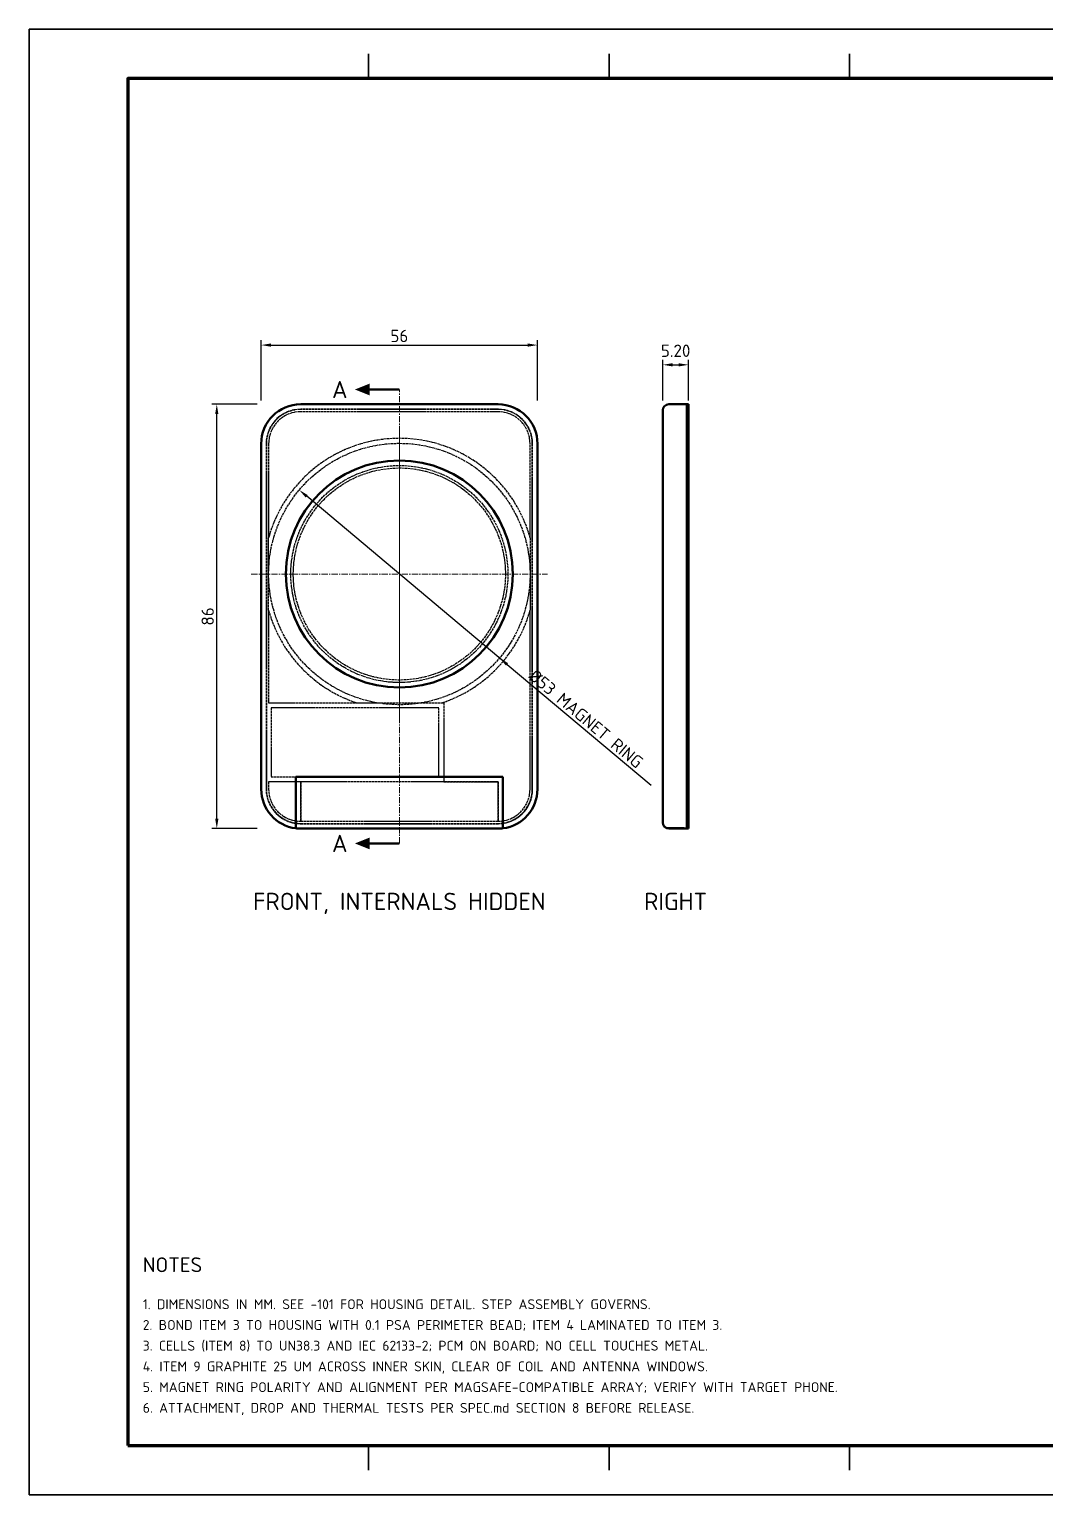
# Model space of a CAD drawing. Header units: millimetres. Extents: x 0 to 420, y 0 to 297.
# Drawn here: x 0 to 205.8, y 0 to 297 of the extents above; entities that cross this region are included whole.
import ezdxf
from ezdxf.enums import TextEntityAlignment as Align

# ---------------------------------------------------------------- set-up
doc = ezdxf.new("R2010")
doc.units = ezdxf.units.MM
doc.header["$LTSCALE"] = 0.4
doc.linetypes.add('CENTER', pattern=[5.08, 3.175, -0.635, 0.635, -0.635])
doc.linetypes.add('DASHED', pattern=[1.524, 1.27, -0.254])
for name, color, linetype, lineweight in [('BORDER', 7, 'CONTINUOUS', 70), ('CENTER', 1, 'CENTER', 18), ('DIM', 4, 'CONTINUOUS', 18), ('HIDDEN', 8, 'DASHED', 25), ('OUTLINE', 7, 'CONTINUOUS', 50), ('SECTION', 7, 'CONTINUOUS', 50), ('TEXT', 7, 'CONTINUOUS', 25), ('TITLE', 7, 'CONTINUOUS', 35)]:
    doc.layers.add(name, color=color, linetype=linetype, lineweight=lineweight)
doc.styles.add('KHENSU', font='isocpeur.ttf')
doc.dimstyles.new('KHENSU', dxfattribs={"dimtxt": 2.5, "dimasz": 2, "dimexe": 1, "dimexo": 0.8, "dimgap": 0.6, "dimtad": 1, "dimdsep": 46, "dimtxsty": 'KHENSU', "dimcen": -1.5, "dimclrd": 4, "dimclre": 4, "dimclrt": 7, "dimazin": 3, "dimtfac": 1, "dimtmove": 2, "dimatfit": 3})

msp = doc.modelspace()

# ---------------------------------------------------------------- linework, layer by layer
at = {"layer": 'BORDER'}
msp.add_lwpolyline([(20, 10), (410, 10), (410, 287), (20, 287)], close=True, dxfattribs=at)
at = {"layer": 'CENTER'}
for p, q in [((75, 132), (75, 224)), ((75, 156.6), (75, 216.6)), ((45, 186.6), (105, 186.6))]:
    msp.add_line(p, q, dxfattribs=at)
at = {"layer": 'HIDDEN'}
for p, q in [((95, 221), (55, 221)), ((95, 221), (55, 221)), ((95, 221), (55, 221)), ((95, 220), (55, 220)), ((95, 220), (55, 220)), ((95, 219.95), (55, 219.95)), ((95, 219.95), (55, 219.95)), ((95, 219.5), (55, 219.5)), ((95, 219.5), (55, 219.5)), ((47, 213), (47, 143)), ((47, 213), (47, 143)), ((47, 213), (47, 143)), ((48, 213), (48, 143)), ((48, 213), (48, 143)), ((48.05, 213), (48.05, 143)), ((48.05, 213), (48.05, 143)), ((48.5, 213), (48.5, 193.948)), ((48.5, 213), (48.5, 193.948)), ((101.5, 193.948), (101.5, 213)), ((101.5, 193.948), (101.5, 213)), ((101.95, 143), (101.95, 213)), ((101.95, 143), (101.95, 213)), ((102, 143), (102, 213)), ((102, 143), (102, 213)), ((103, 143), (103, 213)), ((103, 143), (103, 213)), ((103, 143), (103, 213)), ((48.5, 179.252), (48.5, 193.948)), ((48.5, 179.252), (48.5, 193.948)), ((101.5, 193.948), (101.5, 179.252)), ((101.5, 193.948), (101.5, 179.252)), ((48.5, 179.252), (48.5, 160.5)), ((48.5, 179.252), (48.5, 160.5)), ((101.5, 143), (101.5, 179.252)), ((101.5, 143), (101.5, 179.252)), ((48.5, 160.5), (66.337, 160.5)), ((48.5, 160.5), (66.337, 160.5)), ((66.337, 160.5), (83.663, 160.5)), ((66.337, 160.5), (83.663, 160.5)), ((83.663, 160.5), (84, 160.5)), ((83.663, 160.5), (84, 160.5)), ((84, 160.5), (84, 144.5)), ((84, 160.5), (84, 144.5)), ((83, 159.5), (49, 159.5)), ((83, 159.5), (49, 159.5)), ((49, 159.5), (49, 145.5)), ((49, 159.5), (49, 145.5)), ((83, 145.5), (83, 159.5)), ((83, 145.5), (83, 159.5)), ((48.5, 144.5), (48.5, 143)), ((84, 144.5), (48.5, 144.5)), ((48.5, 144.5), (48.5, 143)), ((55, 144.5), (48.5, 144.5)), ((49, 145.5), (83, 145.5)), ((49, 145.5), (83, 145.5)), ((54, 136.072), (54, 145.5)), ((54, 145.5), (96, 145.5)), ((54, 136.072), (54, 145.5)), ((54, 145.5), (96, 145.5)), ((84, 144.5), (55, 144.5)), ((55, 144.5), (55, 136.5)), ((55, 136.5), (55, 144.5)), ((84, 144.5), (95, 144.5)), ((95, 144.5), (84, 144.5)), ((95, 144.5), (95, 136.5)), ((95, 136.5), (95, 144.5)), ((96, 145.5), (96, 136.072)), ((96, 145.5), (96, 136.072)), ((54, 136.072), (54, 135.063)), ((54, 136.072), (54, 135.063)), ((55, 136.5), (95, 136.5)), ((55, 136.5), (95, 136.5)), ((55, 136.05), (95, 136.05)), ((55, 136.05), (95, 136.05)), ((55, 136), (95, 136)), ((55, 136), (95, 136)), ((55, 136), (95, 136)), ((55, 136), (95, 136)), ((55, 135), (95, 135)), ((55, 135), (95, 135)), ((55, 135), (95, 135)), ((55, 135), (95, 135)), ((55, 135), (95, 135)), ((96, 135.063), (96, 136.072)), ((96, 135.063), (96, 136.072))]:
    msp.add_line(p, q, dxfattribs=at)
for radius in [26.5, 26.5, 23, 23, 22, 22, 21.5, 21.5]:
    msp.add_circle((75, 186.6), radius, dxfattribs=at)
for centre, radius, start, end in [((55, 213), 8, 90, 180), ((55, 213), 8, 90, 180), ((55, 213), 8, 90, 180), ((55, 213), 7, 90, 180), ((55, 213), 7, 90, 180), ((55, 213), 6.95, 90, 180), ((55, 213), 6.95, 90, 180), ((95, 213), 8, 0, 90), ((95, 213), 8, 0, 90), ((95, 213), 8, 0, 90), ((95, 213), 7, 0, 90), ((95, 213), 7, 0, 90), ((95, 213), 6.95, 0, 90), ((95, 213), 6.95, 0, 90), ((55, 213), 6.5, 90, 180), ((55, 213), 6.5, 90, 180), ((95, 213), 6.5, 0, 90), ((95, 213), 6.5, 0, 90), ((75, 186.6), 27.5, 15.49873, 164.50127), ((75, 186.6), 27.5, 15.49873, 164.50127), ((75, 186.6), 27.5, 15.49873, 164.50127), ((75, 186.6), 27.5, 15.49873, 164.50127), ((75, 186.6), 27.5, -164.50127, -108.36095), ((75, 186.6), 27.5, -164.50127, -108.36095), ((75, 186.6), 27.5, -164.50127, -108.36095), ((75, 186.6), 27.5, -164.50127, -108.36095), ((75, 186.6), 27.5, -71.63905, -15.49873), ((75, 186.6), 27.5, -71.63905, -15.49873), ((75, 186.6), 27.5, -71.63905, -15.49873), ((75, 186.6), 27.5, -71.63905, -15.49873), ((55, 143), 8, 180, -90), ((55, 143), 8, 180, -90), ((55, 143), 8, 180, -90), ((55, 143), 7, 180, -90), ((55, 143), 7, 180, -98.21321), ((55, 143), 6.95, 180, -90), ((55, 143), 6.95, 180, -90), ((55, 143), 6.5, 180, -90), ((55, 143), 6.5, 180, -90), ((95, 143), 8, -90, 0), ((95, 143), 7, -90, 0), ((95, 143), 6.95, -90, 0), ((95, 143), 6.95, -90, 0), ((95, 143), 8, -90, 0), ((95, 143), 8, -90, 0), ((95, 143), 6.5, -90, 0), ((95, 143), 6.5, -90, 0), ((95, 143), 7, -81.78679, 0), ((55, 143), 7, -98.21321, -90), ((55, 143), 7, -98.21321, -90), ((55, 143), 7, -98.21321, -90), ((55, 143), 8, -97.18076, -90), ((55, 143), 8, -97.18076, -90), ((95, 143), 7, -90, -81.78679), ((95, 143), 7, -90, -81.78679), ((95, 143), 7, -90, -81.78679), ((95, 143), 8, -90, -82.81924), ((95, 143), 8, -90, -82.81924)]:
    msp.add_arc(centre, radius, start, end, dxfattribs=at)
at = {"layer": 'OUTLINE'}
for p, q in [((95, 221), (55, 221)), ((133.3, 221), (129.6, 221)), ((133.6, 221), (133.3, 221)), ((47, 213), (47, 143)), ((103, 143), (103, 213)), ((128.4, 143), (128.4, 213)), ((133.3, 143), (133.3, 213)), ((133.3, 143), (133.3, 213)), ((133.6, 143), (133.6, 213)), ((54, 136.274), (54, 145.5)), ((54, 145.5), (96, 145.5)), ((54, 136.274), (54, 145.5)), ((54, 145.5), (96, 145.5)), ((96, 145.5), (96, 136.274)), ((96, 145.5), (96, 136.274)), ((55, 135), (95, 135)), ((129.6, 135.063), (132.7, 135.063)), ((129.6, 135.063), (132.7, 135.063)), ((132.7, 135), (129.6, 135)), ((133.3, 135), (132.7, 135)), ((133.6, 135), (133.3, 135))]:
    msp.add_line(p, q, dxfattribs=at)
for points in [[(128.4, 213), (128.4, 213.219), (128.4, 213.439), (128.4, 213.658), (128.4, 213.877), (128.4, 214.097), (128.4, 214.316), (128.4, 214.535), (128.4, 214.755), (128.4, 214.974), (128.4, 215.194), (128.4, 215.413), (128.4, 215.632), (128.4, 215.852), (128.4, 216.071), (128.4, 216.29), (128.4, 216.51), (128.4, 216.729), (128.4, 216.948), (128.4, 217.168), (128.4, 217.387), (128.4, 217.606), (128.4, 217.826), (128.4, 218.045), (128.4, 218.265), (128.4, 218.484), (128.4, 218.703), (128.4, 218.923), (128.4, 219.142), (128.4, 219.361), (128.4, 219.581), (128.4, 219.8)], [(133.3, 213), (133.3, 213.258), (133.3, 213.516), (133.3, 213.774), (133.3, 214.032), (133.3, 214.29), (133.3, 214.548), (133.3, 214.806), (133.3, 215.065), (133.3, 215.323), (133.3, 215.581), (133.3, 215.839), (133.3, 216.097), (133.3, 216.355), (133.3, 216.613), (133.3, 216.871), (133.3, 217.129), (133.3, 217.387), (133.3, 217.645), (133.3, 217.903), (133.3, 218.161), (133.3, 218.419), (133.3, 218.677), (133.3, 218.935), (133.3, 219.194), (133.3, 219.452), (133.3, 219.71), (133.3, 219.968), (133.3, 220.226), (133.3, 220.484), (133.3, 220.742), (133.3, 221)], [(133.3, 213), (133.3, 213.258), (133.3, 213.516), (133.3, 213.774), (133.3, 214.032), (133.3, 214.29), (133.3, 214.548), (133.3, 214.806), (133.3, 215.065), (133.3, 215.323), (133.3, 215.581), (133.3, 215.839), (133.3, 216.097), (133.3, 216.355), (133.3, 216.613), (133.3, 216.871), (133.3, 217.129), (133.3, 217.387), (133.3, 217.645), (133.3, 217.903), (133.3, 218.161), (133.3, 218.419), (133.3, 218.677), (133.3, 218.935), (133.3, 219.194), (133.3, 219.452), (133.3, 219.71), (133.3, 219.968), (133.3, 220.226), (133.3, 220.484), (133.3, 220.742), (133.3, 221)], [(133.6, 213), (133.6, 213.258), (133.6, 213.516), (133.6, 213.774), (133.6, 214.032), (133.6, 214.29), (133.6, 214.548), (133.6, 214.806), (133.6, 215.065), (133.6, 215.323), (133.6, 215.581), (133.6, 215.839), (133.6, 216.097), (133.6, 216.355), (133.6, 216.613), (133.6, 216.871), (133.6, 217.129), (133.6, 217.387), (133.6, 217.645), (133.6, 217.903), (133.6, 218.161), (133.6, 218.419), (133.6, 218.677), (133.6, 218.935), (133.6, 219.194), (133.6, 219.452), (133.6, 219.71), (133.6, 219.968), (133.6, 220.226), (133.6, 220.484), (133.6, 220.742), (133.6, 221)], [(128.4, 136.274), (128.4, 136.491), (128.4, 136.708), (128.4, 136.925), (128.4, 137.142), (128.4, 137.359), (128.4, 137.576), (128.4, 137.793), (128.4, 138.01), (128.4, 138.227), (128.4, 138.444), (128.4, 138.661), (128.4, 138.878), (128.4, 139.095), (128.4, 139.312), (128.4, 139.528), (128.4, 139.745), (128.4, 139.962), (128.4, 140.179), (128.4, 140.396), (128.4, 140.613), (128.4, 140.83), (128.4, 141.047), (128.4, 141.264), (128.4, 141.481), (128.4, 141.698), (128.4, 141.915), (128.4, 142.132), (128.4, 142.349), (128.4, 142.566), (128.4, 142.783), (128.4, 143)], [(133.3, 135), (133.3, 135.258), (133.3, 135.516), (133.3, 135.774), (133.3, 136.032), (133.3, 136.29), (133.3, 136.548), (133.3, 136.806), (133.3, 137.065), (133.3, 137.323), (133.3, 137.581), (133.3, 137.839), (133.3, 138.097), (133.3, 138.355), (133.3, 138.613), (133.3, 138.871), (133.3, 139.129), (133.3, 139.387), (133.3, 139.645), (133.3, 139.903), (133.3, 140.161), (133.3, 140.419), (133.3, 140.677), (133.3, 140.935), (133.3, 141.194), (133.3, 141.452), (133.3, 141.71), (133.3, 141.968), (133.3, 142.226), (133.3, 142.484), (133.3, 142.742), (133.3, 143)], [(133.3, 135), (133.3, 135.258), (133.3, 135.516), (133.3, 135.774), (133.3, 136.032), (133.3, 136.29), (133.3, 136.548), (133.3, 136.806), (133.3, 137.065), (133.3, 137.323), (133.3, 137.581), (133.3, 137.839), (133.3, 138.097), (133.3, 138.355), (133.3, 138.613), (133.3, 138.871), (133.3, 139.129), (133.3, 139.387), (133.3, 139.645), (133.3, 139.903), (133.3, 140.161), (133.3, 140.419), (133.3, 140.677), (133.3, 140.935), (133.3, 141.194), (133.3, 141.452), (133.3, 141.71), (133.3, 141.968), (133.3, 142.226), (133.3, 142.484), (133.3, 142.742), (133.3, 143)], [(133.6, 135), (133.6, 135.258), (133.6, 135.516), (133.6, 135.774), (133.6, 136.032), (133.6, 136.29), (133.6, 136.548), (133.6, 136.806), (133.6, 137.065), (133.6, 137.323), (133.6, 137.581), (133.6, 137.839), (133.6, 138.097), (133.6, 138.355), (133.6, 138.613), (133.6, 138.871), (133.6, 139.129), (133.6, 139.387), (133.6, 139.645), (133.6, 139.903), (133.6, 140.161), (133.6, 140.419), (133.6, 140.677), (133.6, 140.935), (133.6, 141.194), (133.6, 141.452), (133.6, 141.71), (133.6, 141.968), (133.6, 142.226), (133.6, 142.484), (133.6, 142.742), (133.6, 143)], [(54, 135.063), (54, 135.102), (54, 135.141), (54, 135.18), (54, 135.219), (54, 135.258), (54, 135.297), (54, 135.336), (54, 135.375), (54, 135.414), (54, 135.453), (54, 135.493), (54, 135.532), (54, 135.571), (54, 135.61), (54, 135.649), (54, 135.688), (54, 135.727), (54, 135.766), (54, 135.805), (54, 135.844), (54, 135.883), (54, 135.922), (54, 135.961), (54, 136), (54, 136.04), (54, 136.079), (54, 136.118), (54, 136.157), (54, 136.196), (54, 136.235), (54, 136.274)], [(54, 135.063), (54, 135.102), (54, 135.141), (54, 135.18), (54, 135.219), (54, 135.258), (54, 135.297), (54, 135.336), (54, 135.375), (54, 135.414), (54, 135.453), (54, 135.493), (54, 135.532), (54, 135.571), (54, 135.61), (54, 135.649), (54, 135.688), (54, 135.727), (54, 135.766), (54, 135.805), (54, 135.844), (54, 135.883), (54, 135.922), (54, 135.961), (54, 136), (54, 136.04), (54, 136.079), (54, 136.118), (54, 136.157), (54, 136.196), (54, 136.235), (54, 136.274)], [(96, 135.063), (96, 135.102), (96, 135.141), (96, 135.18), (96, 135.219), (96, 135.258), (96, 135.297), (96, 135.336), (96, 135.375), (96, 135.414), (96, 135.453), (96, 135.493), (96, 135.532), (96, 135.571), (96, 135.61), (96, 135.649), (96, 135.688), (96, 135.727), (96, 135.766), (96, 135.805), (96, 135.844), (96, 135.883), (96, 135.922), (96, 135.961), (96, 136), (96, 136.04), (96, 136.079), (96, 136.118), (96, 136.157), (96, 136.196), (96, 136.235), (96, 136.274)], [(96, 135.063), (96, 135.102), (96, 135.141), (96, 135.18), (96, 135.219), (96, 135.258), (96, 135.297), (96, 135.336), (96, 135.375), (96, 135.414), (96, 135.453), (96, 135.493), (96, 135.532), (96, 135.571), (96, 135.61), (96, 135.649), (96, 135.688), (96, 135.727), (96, 135.766), (96, 135.805), (96, 135.844), (96, 135.883), (96, 135.922), (96, 135.961), (96, 136), (96, 136.04), (96, 136.079), (96, 136.118), (96, 136.157), (96, 136.196), (96, 136.235), (96, 136.274)], [(129.6, 135.063), (129.539, 135.064), (129.478, 135.069), (129.417, 135.077), (129.357, 135.088), (129.298, 135.102), (129.239, 135.119), (129.181, 135.139), (129.125, 135.162), (129.069, 135.187), (129.015, 135.216), (128.963, 135.247), (128.912, 135.281), (128.863, 135.318), (128.816, 135.357), (128.771, 135.398), (128.728, 135.441), (128.687, 135.487), (128.649, 135.535), (128.613, 135.584), (128.58, 135.635), (128.549, 135.688), (128.522, 135.742), (128.496, 135.798), (128.474, 135.855), (128.454, 135.913), (128.438, 135.972), (128.424, 136.031), (128.414, 136.091), (128.406, 136.152), (128.402, 136.213), (128.4, 136.274)], [(129.6, 135.063), (129.539, 135.064), (129.478, 135.069), (129.417, 135.077), (129.357, 135.088), (129.298, 135.102), (129.239, 135.119), (129.181, 135.139), (129.125, 135.162), (129.069, 135.187), (129.015, 135.216), (128.963, 135.247), (128.912, 135.281), (128.863, 135.318), (128.816, 135.357), (128.771, 135.398), (128.728, 135.441), (128.687, 135.487), (128.649, 135.535), (128.613, 135.584), (128.58, 135.635), (128.549, 135.688), (128.522, 135.742), (128.496, 135.798), (128.474, 135.855), (128.454, 135.913), (128.438, 135.972), (128.424, 136.031), (128.414, 136.091), (128.406, 136.152), (128.402, 136.213), (128.4, 136.274)], [(128.4, 136.2), (128.4, 136.202), (128.4, 136.205), (128.4, 136.207), (128.4, 136.21), (128.4, 136.212), (128.4, 136.214), (128.4, 136.217), (128.4, 136.219), (128.4, 136.221), (128.4, 136.224), (128.4, 136.226), (128.4, 136.229), (128.4, 136.231), (128.4, 136.233), (128.4, 136.236), (128.4, 136.238), (128.4, 136.241), (128.4, 136.243), (128.4, 136.245), (128.4, 136.248), (128.4, 136.25), (128.4, 136.252), (128.4, 136.255), (128.4, 136.257), (128.4, 136.26), (128.4, 136.262), (128.4, 136.264), (128.4, 136.267), (128.4, 136.269), (128.4, 136.272), (128.4, 136.274)], [(128.4, 136.274), (128.4, 136.272), (128.4, 136.269), (128.4, 136.267), (128.4, 136.264), (128.4, 136.262), (128.4, 136.26), (128.4, 136.257), (128.4, 136.255), (128.4, 136.252), (128.4, 136.25), (128.4, 136.248), (128.4, 136.245), (128.4, 136.243), (128.4, 136.241), (128.4, 136.238), (128.4, 136.236), (128.4, 136.233), (128.4, 136.231), (128.4, 136.229), (128.4, 136.226), (128.4, 136.224), (128.4, 136.221), (128.4, 136.219), (128.4, 136.217), (128.4, 136.214), (128.4, 136.212), (128.4, 136.21), (128.4, 136.207), (128.4, 136.205), (128.4, 136.202), (128.4, 136.2)], [(132.7, 135.063), (132.7, 135.061), (132.7, 135.059), (132.7, 135.057), (132.7, 135.055), (132.7, 135.053), (132.7, 135.051), (132.7, 135.049), (132.7, 135.047), (132.7, 135.045), (132.7, 135.043), (132.7, 135.04), (132.7, 135.038), (132.7, 135.036), (132.7, 135.034), (132.7, 135.032), (132.7, 135.03), (132.7, 135.028), (132.7, 135.026), (132.7, 135.024), (132.7, 135.022), (132.7, 135.02), (132.7, 135.018), (132.7, 135.016), (132.7, 135.014), (132.7, 135.012), (132.7, 135.01), (132.7, 135.008), (132.7, 135.006), (132.7, 135.004), (132.7, 135.002), (132.7, 135)], [(132.7, 135.063), (132.7, 135.061), (132.7, 135.059), (132.7, 135.057), (132.7, 135.055), (132.7, 135.053), (132.7, 135.051), (132.7, 135.049), (132.7, 135.047), (132.7, 135.045), (132.7, 135.043), (132.7, 135.04), (132.7, 135.038), (132.7, 135.036), (132.7, 135.034), (132.7, 135.032), (132.7, 135.03), (132.7, 135.028), (132.7, 135.026), (132.7, 135.024), (132.7, 135.022), (132.7, 135.02), (132.7, 135.018), (132.7, 135.016), (132.7, 135.014), (132.7, 135.012), (132.7, 135.01), (132.7, 135.008), (132.7, 135.006), (132.7, 135.004), (132.7, 135.002), (132.7, 135)]]:
    msp.add_lwpolyline(points, dxfattribs=at)
msp.add_circle((75, 186.6), 23, dxfattribs=at)
msp.add_circle((75, 186.6), 23, dxfattribs=at)
for centre, radius, start, end in [((55, 213), 8, 90, 180), ((95, 213), 8, 0, 90), ((129.6, 219.8), 1.2, 90, 180), ((129.6, 219.8), 1.2, 90, 180), ((55, 143), 8, 180, -97.18076), ((95, 143), 8, -82.81924, 0), ((55, 143), 8, -97.18076, -90), ((95, 143), 8, -90, -82.81924), ((129.6, 136.2), 1.2, 180, -90), ((129.6, 136.2), 1.2, 180, -90)]:
    msp.add_arc(centre, radius, start, end, dxfattribs=at)
at = {"layer": 'SECTION', "const_width": 0.5}
for points in [[(75, 224), (69, 224)], [(75, 132), (69, 132)]]:
    msp.add_lwpolyline(points, dxfattribs=at)
at = {"layer": 'SECTION'}
for points in [[(69, 225.2), (66, 224), (69, 222.8)], [(69, 133.2), (66, 132), (69, 130.8)]]:
    msp.add_solid(points, dxfattribs=at)
at = {"layer": 'TITLE'}
for p, q in [((68.75, 287), (68.75, 292)), ((117.5, 287), (117.5, 292)), ((166.25, 287), (166.25, 292)), ((68.75, 10), (68.75, 5)), ((117.5, 10), (117.5, 5)), ((166.25, 10), (166.25, 5))]:
    msp.add_line(p, q, dxfattribs=at)
msp.add_lwpolyline([(0, 0), (420, 0), (420, 297), (0, 297)], close=True, dxfattribs=at)

# ---------------------------------------------------------------- texts
at = {"layer": 'TEXT', "style": 'KHENSU'}
for p in [(64.5, 224), (64.5, 132)]:
    msp.add_text('A', height=3.5, dxfattribs=at).set_placement(p, align=Align.MIDDLE_RIGHT)
for s, p in [('FRONT, INTERNALS HIDDEN', (75, 122)), ('RIGHT', (131, 122))]:
    msp.add_text(s, height=3.5, dxfattribs=at).set_placement(p, align=Align.TOP_CENTER)
for s, height, p in [('NOTES', 3, (23, 44.2)), ('1. DIMENSIONS IN MM. SEE -101 FOR HOUSING DETAIL. STEP ASSEMBLY GOVERNS.', 2, (23, 37)), ('2. BOND ITEM 3 TO HOUSING WITH 0.1 PSA PERIMETER BEAD; ITEM 4 LAMINATED TO ITEM 3.', 2, (23, 32.8)), ('3. CELLS (ITEM 8) TO UN38.3 AND IEC 62133-2; PCM ON BOARD; NO CELL TOUCHES METAL.', 2, (23, 28.6)), ('4. ITEM 9 GRAPHITE 25 UM ACROSS INNER SKIN, CLEAR OF COIL AND ANTENNA WINDOWS.', 2, (23, 24.4)), ('5. MAGNET RING POLARITY AND ALIGNMENT PER MAGSAFE-COMPATIBLE ARRAY; VERIFY WITH TARGET PHONE.', 2, (23, 20.2)), ('6. ATTACHMENT, DROP AND THERMAL TESTS PER SPEC.md SECTION 8 BEFORE RELEASE.', 2, (23, 16))]:
    msp.add_text(s, height=height, dxfattribs=at).set_placement(p, align=Align.BOTTOM_LEFT)

# ---------------------------------------------------------------- dimensions: what is measured, and where the dimension line sits
at = {"layer": 'DIM'}
msp.add_linear_dim(base=(47, 233), p1=(47, 221), p2=(103, 221), dimstyle='KHENSU', override={"dimlfac": 1}, dxfattribs=at).render()
msp.add_linear_dim(base=(128.4, 229), p1=(128.4, 221), p2=(133.6, 221), text='5.20', dimstyle='KHENSU', override={"dimlfac": 1}, dxfattribs=at).render()
msp.add_linear_dim(base=(38, 135), p1=(47, 135), p2=(47, 221), angle=90, dimstyle='KHENSU', override={"dimlfac": 1}, dxfattribs=at).render()
msp.add_diameter_dim_2p(p1=(54.7, 203.634), p2=(95.3, 169.566), text='<> MAGNET RING', dimstyle='KHENSU', override={"dimlfac": 1}, dxfattribs=at).render()

doc.saveas('drawing.dxf')
